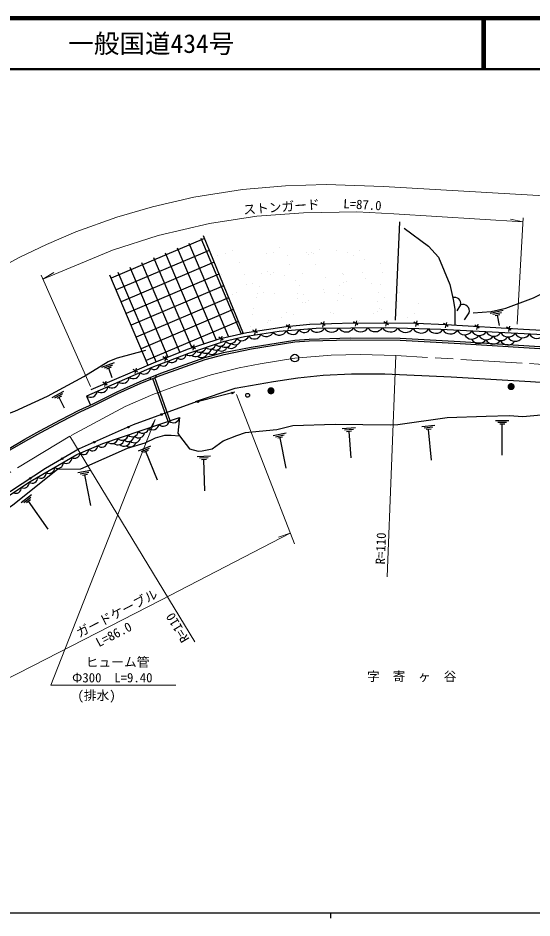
# Model space of a CAD drawing. Units: millimetres at full size, sheet at 1:1000; details may follow other scales. Extents: x 40000 to 680000, y 20000 to 380000.
# Drawn here: x 206899 to 307450, y 204000 to 380000 of the extents above; entities that cross this region are included whole.
import ezdxf
from ezdxf.enums import TextEntityAlignment as Align

# ---------------------------------------------------------------- set-up
doc = ezdxf.new("R2010")
doc.units = ezdxf.units.MM
doc.header["$LTSCALE"] = 1000
doc.linetypes.add('CHAIN', pattern=[18.5, 12, -1.5, 3.5, -1.5])
for name, color, linetype, lineweight in [('M-BGD', 7, 'Continuous', 25), ('M-BMK', 2, 'CHAIN', 13), ('M-BMK-SRVR', 3, 'Continuous', 25), ('M-STR-HTXT', 7, 'Continuous', 13), ('M-TTL', 2, 'Continuous', 140), ('M-TTL-BAND', 7, 'Continuous', 25), ('M-TTL-LINE', 7, 'Continuous', 50)]:
    doc.layers.add(name, color=color, linetype=linetype, lineweight=lineweight)
doc.layers.add('M-BMK-HTXT', color=7, linetype='Continuous')
doc.layers.add('M-TTL-TXT', color=7, linetype='Continuous')
doc.styles.add('ＭＳ ゴシック', font='')
doc.styles.get('ＭＳ ゴシック').set_extended_font_data('MS Gothic')

msp = doc.modelspace()

# ---------------------------------------------------------------- hatches: boundary and pattern name
at = {"layer": 'M-BGD'}
for points in [[(304064, 307919, 1), (302664, 307919, 0.41421), (303364, 307219, 0.41421)], [(257085, 307095, 1), (255685, 307095, 0.41421), (256385, 306395, 0.41421)]]:
    msp.add_hatch(color=256, dxfattribs=at).paths.add_polyline_path(points)

# ---------------------------------------------------------------- linework, layer by layer
for p, q in [((281515, 340115), (280658, 320916)), ((243358, 336867), (225125, 329127)), ((242645, 336917), (250586, 318208)), ((243125, 337440), (250926, 318285)), ((244301, 334551), (226099, 326825)), ((238014, 335031), (245651, 317039)), ((240330, 335974), (248108, 317649)), ((248943, 334462), (248943, 334462)), ((258021, 335083), (258022, 335083)), ((265910, 334790), (265910, 334790)), ((269125, 334569), (269125, 334569)), ((273798, 334498), (273798, 334498)), ((233383, 333145), (240877, 315489)), ((235698, 334088), (243264, 316264)), ((244642, 334052), (244642, 334052)), ((245915, 333525), (245915, 333525)), ((247568, 333938), (247568, 333938)), ((255471, 334006), (255471, 334006)), ((256831, 334169), (256831, 334169)), ((259598, 333518), (259598, 333518)), ((263374, 334073), (263374, 334073)), ((263693, 333722), (263693, 333722)), ((264358, 334068), (264358, 334068)), ((264719, 333877), (264720, 333877)), ((271277, 334140), (271277, 334141)), ((272608, 333585), (272608, 333585)), ((274622, 332769), (274622, 332769)), ((245244, 332236), (227074, 324523)), ((228752, 331258), (236220, 313665)), ((231067, 332202), (238535, 314608)), ((250139, 332253), (250139, 332253)), ((260100, 331852), (260100, 331852)), ((265095, 331719), (265095, 331719)), ((277879, 332049), (277879, 332049)), ((232347, 312066), (224888, 329685)), ((226436, 330315), (233904, 312722)), ((246187, 329920), (228048, 322220)), ((246678, 329926), (246678, 329926)), ((251238, 329878), (251238, 329878)), ((254581, 329993), (254581, 329993)), ((255635, 330453), (255635, 330454)), ((256295, 329871), (256295, 329871)), ((256960, 330217), (256960, 330217)), ((259126, 329585), (259126, 329585)), ((262484, 330060), (262484, 330060)), ((267014, 329293), (267015, 329293)), ((270387, 330128), (270387, 330128)), ((270591, 329919), (270591, 329919)), ((274286, 330179), (274286, 330179)), ((278290, 330195), (278290, 330195)), ((247130, 327604), (229023, 319918)), ((251510, 327904), (251510, 327904)), ((252702, 328001), (252703, 328001)), ((254049, 327591), (254049, 327591)), ((261132, 328654), (261132, 328654)), ((261952, 327659), (261952, 327659)), ((269855, 327726), (269855, 327726)), ((270481, 328198), (270481, 328198)), ((271146, 328544), (271146, 328544)), ((274903, 329000), (274903, 329000)), ((276088, 328120), (276088, 328120)), ((277757, 327793), (277757, 327793)), ((248897, 326020), (248897, 326020)), ((249562, 326366), (249562, 326366)), ((253708, 326053), (253708, 326054)), ((254842, 326298), (254842, 326298)), ((257007, 326104), (257007, 326104)), ((261611, 326121), (261611, 326121)), ((262730, 326005), (262730, 326005)), ((266628, 326855), (266628, 326855)), ((266888, 326328), (266888, 326328)), ((269514, 326188), (269514, 326188)), ((270618, 325713), (270619, 325713)), ((277417, 326256), (277417, 326256)), ((281584, 326320), (281584, 326320)), ((248073, 325289), (229997, 317616)), ((253652, 325385), (253652, 325385)), ((261540, 325092), (261540, 325092)), ((262503, 324305), (262503, 324305)), ((263083, 324347), (263083, 324347)), ((263748, 324693), (263748, 324693)), ((269428, 324800), (269428, 324800)), ((272125, 325055), (272125, 325055)), ((277316, 324507), (277317, 324507)), ((278507, 325420), (278507, 325421)), ((281074, 324655), (281074, 324655)), ((285205, 324215), (285205, 324215)), ((293491, 323935), (292749, 322740)), ((249016, 322973), (230972, 315314)), ((252976, 323254), (252976, 323254)), ((259490, 322477), (259490, 322477)), ((260721, 322108), (260721, 322108)), ((268000, 322505), (268000, 322506)), ((268624, 322176), (268624, 322176)), ((276527, 322243), (276527, 322243)), ((277268, 322674), (277268, 322674)), ((277621, 323256), (277621, 323256)), ((277934, 323020), (277934, 323020)), ((284430, 322310), (284430, 322310)), ((294254, 320948), (295162, 322349)), ((301818, 322778), (299286, 322198)), ((301460, 322373), (299784, 321989)), ((249959, 320658), (231946, 313012)), ((252818, 322041), (252818, 322041)), ((255685, 320496), (255685, 320496)), ((255947, 320800), (255947, 320800)), ((256350, 320842), (256350, 320842)), ((258473, 321455), (258473, 321455)), ((263835, 320508), (263835, 320508)), ((267012, 319851), (266118, 320418)), ((266710, 320636), (266464, 319573)), ((273395, 320023), (272500, 320589)), ((273092, 320808), (272846, 319745)), ((273496, 320706), (273496, 320706)), ((273676, 320804), (273676, 320804)), ((279370, 319992), (278476, 320559)), ((279067, 320778), (278822, 319714)), ((283118, 321456), (283118, 321456)), ((285235, 319963), (284340, 320529)), ((284932, 320748), (284686, 319685)), ((290729, 320482), (290484, 319419)), ((301175, 321985), (300211, 321764)), ((301088, 319884), (300693, 321874)), ((252092, 318626), (252092, 318626)), ((252286, 319639), (252286, 319639)), ((253725, 318411), (252830, 318977)), ((253422, 319196), (253176, 318133)), ((260264, 319361), (259369, 319928)), ((259961, 320147), (259715, 319084)), ((260189, 319706), (260189, 319706)), ((291032, 319697), (290138, 320263)), ((297132, 319338), (296238, 319905)), ((296829, 320123), (296584, 319060)), ((303373, 318971), (302479, 319538)), ((303070, 319757), (302825, 318693)), ((247051, 317026), (246156, 317592)), ((246748, 317811), (246502, 316748)), ((250902, 318342), (250589, 318209)), ((241631, 315305), (240736, 315871)), ((241328, 316090), (241082, 315027)), ((236142, 313168), (235248, 313734)), ((235839, 313953), (235594, 312890)), ((225680, 312563), (223250, 311645)), ((225381, 312113), (223772, 311505)), ((225150, 311689), (224225, 311340)), ((225309, 309633), (224688, 311514)), ((230336, 310728), (229441, 311294)), ((230033, 311513), (229787, 310450)), ((233822, 310133), (233958, 309790)), ((224367, 308198), (223473, 308764)), ((224064, 308983), (223819, 307920)), ((232713, 309691), (232849, 309349)), ((236307, 301113), (233281, 309520)), ((236686, 301242), (233653, 309669)), ((215809, 306972), (213527, 305730)), ((215574, 306485), (214064, 305663)), ((215404, 306034), (214535, 305561)), ((215983, 303706), (214969, 305797)), ((302924, 301211), (300327, 301205)), ((272918, 299873), (270330, 299656)), ((272507, 299522), (270794, 299379)), ((288454, 300309), (285869, 300062)), ((288047, 299954), (286336, 299790)), ((287714, 299605), (286729, 299511)), ((287799, 293505), (287221, 299558)), ((302486, 300895), (300766, 300891)), ((302121, 300579), (301132, 300577)), ((301641, 294497), (301627, 300578)), ((259342, 298785), (256792, 298287)), ((258971, 298392), (257284, 298062)), ((258673, 298012), (257703, 297823)), ((259355, 291950), (258188, 297918)), ((272169, 299178), (271184, 299096)), ((272104, 294017), (271676, 299137)), ((232836, 296298), (230438, 295299)), ((232552, 295839), (230965, 295177)), ((232336, 295407), (231423, 295027)), ((234218, 289604), (231880, 295217)), ((244551, 294300), (241955, 294213)), ((244123, 293970), (242404, 293913)), ((243768, 293643), (242780, 293610)), ((243477, 287550), (243274, 293627)), ((221136, 291522), (218586, 291023)), ((220765, 291129), (219078, 290798)), ((220467, 290749), (219496, 290559)), ((221149, 284687), (219982, 290654)), ((209569, 286777), (207509, 285194)), ((209413, 286259), (208049, 285212)), ((209315, 285787), (208531, 285185)), ((212821, 280015), (208923, 285486))]:
    msp.add_line(p, q, dxfattribs=at)
for points in [[(282456, 338883), (287214, 335355), (289137, 333239), (291356, 327899), (292060, 324936), (292338, 323063), (292338, 319877)], [(295909, 322336), (299472, 322622), (302332, 323245), (307770, 325301), (314505, 328704), (318056, 330204), (322209, 331382), (326861, 332214), (329739, 332729), (332672, 332881), (336247, 332305), (343020, 330716), (350728, 330946)], [(401558, 312420), (364815, 315176), (289608, 319076), (278807, 319433), (265211, 319287), (257985, 318717), (251204, 317660), (247063, 316655), (240270, 314409), (233078, 311647), (220269, 306080), (221076, 304306)], [(401561, 313125), (380617, 314775), (368417, 315642), (361320, 316028), (341170, 317123), (327436, 317935), (305809, 319085), (290585, 319980), (284787, 320246), (272434, 320308), (264001, 320058), (259376, 319601), (251690, 318458), (246212, 317220), (240001, 315204), (233315, 312481), (221134, 307254)], [(205192, 295840), (208230, 297630), (211196, 299289), (215214, 301416), (218868, 303302), (221593, 304541), (226294, 306919), (230811, 308933), (234809, 310526), (243428, 313578), (247132, 314567), (252483, 315658), (261035, 317030), (263857, 317223), (271886, 317441), (281682, 317376), (293424, 316736), (313163, 315471)], [(205386, 295526), (208413, 297310), (211372, 298965), (215384, 301089), (219029, 302970), (221753, 304209), (226453, 306586), (230954, 308594), (234939, 310181), (243538, 313225), (247217, 314208), (252549, 315295), (261077, 316663), (263874, 316855), (271889, 317072), (281671, 317007), (293403, 316368), (313140, 315103)], [(155968, 282457), (169194, 289528), (178009, 295004), (182659, 296805), (187573, 298163), (193448, 299196), (200964, 301196), (206277, 303116), (212684, 306021), (219780, 309903), (224530, 312820), (226389, 313519), (231884, 315023)], [(241633, 304984), (249376, 307625), (256894, 308945), (261618, 309645), (266615, 310150), (272122, 310406), (278667, 310441), (291655, 309836), (307124, 308935), (324328, 307792), (334572, 307111), (354308, 305929), (374280, 304722), (388222, 303634), (398143, 303014), (406284, 302637), (412591, 302319), (420663, 301428), (425893, 300708), (430218, 299853)], [(249313, 306805), (241208, 304750), (229429, 300409), (218842, 295732), (212258, 291924), (205428, 287405), (189293, 276772), (182731, 272895), (178410, 270913), (174489, 268593)], [(182897, 272309), (188058, 275319), (209265, 289335), (218390, 294630), (223511, 296763), (238512, 301862)], [(238512, 301862), (238170, 298794), (238476, 298312), (240481, 295730), (242163, 295321), (242914, 295375), (244896, 295717), (247056, 297287), (249740, 298356), (251408, 298915), (254046, 299229), (257553, 299546), (260670, 300324), (268953, 300583), (279757, 300432), (281235, 300480), (290868, 301872), (298495, 302121), (302968, 302266), (305639, 302095), (312088, 302676), (323656, 302692), (328217, 302315)], [(154777, 231523), (158128, 237813), (164137, 247155), (170093, 253983), (174126, 259944), (176017, 264782), (176216, 269615), (178654, 270756), (184086, 272745), (194003, 276926), (205873, 284795), (214647, 291792), (219192, 291828), (228291, 295873), (231755, 296914), (233808, 297922), (235609, 298438), (236893, 298427), (238476, 298312)]]:
    msp.add_lwpolyline(points, dxfattribs=at)
for centre, radius in [((248805, 306676), 150), ((251825, 306219), 368), ((242106, 304978), 150), ((234976, 302454), 150), ((228460, 299981), 150), ((221808, 297043), 150), ((215550, 293828), 150), ((209322, 289982), 150)]:
    msp.add_circle(centre, radius, dxfattribs=at)
for centre, radius, start, end in [((292312, 324170), 1202, 348.74375, 106.64156), ((293876, 322667), 1325, 346.0898, 106.86949), ((257985, 319622), 1629, 222.14575, 330.88614), ((260604, 319463), 1353, 207.94711, 341.0723), ((262924, 319777), 1283, 215.87647, 333.14294), ((265419, 320260), 1719, 218.21307, 326.22748), ((268256, 320291), 1719, 215.00541, 326.22748), ((271092, 320321), 1719, 215.00541, 326.22748), ((273929, 320352), 1719, 215.00541, 326.22748), ((276765, 320382), 1719, 215.00541, 326.22748), ((279717, 320408), 1812, 212.79348, 324.44754), ((282733, 320309), 1812, 211.76858, 324.44754), ((285748, 320209), 1812, 211.76858, 324.44754), ((288656, 320031), 1680, 211.43404, 324.46269), ((291483, 319885), 1680, 209.59914, 324.46269), ((294311, 319738), 1680, 209.59914, 324.46269), ((297138, 319591), 1680, 209.59914, 324.46269), ((299966, 319445), 1680, 209.59914, 324.46269), ((248472, 317688), 1320, 224.22118, 343.07311), ((249364, 317334), 1223, 231.70037, 344.87573), ((250724, 318297), 1402, 225.1276, 338.75604), ((253128, 318595), 1362, 216.2938, 341.4277), ((255474, 319142), 1440, 222.9174, 334.80409), ((295684, 318890), 1680, 209.59914, 324.46269), ((297058, 318042), 1680, 209.59914, 324.46269), ((298512, 318743), 1680, 209.59914, 324.46269), ((299886, 317896), 1680, 209.59914, 324.46269), ((301339, 318597), 1680, 209.59914, 324.46269), ((302713, 317749), 1680, 209.59914, 324.46269), ((302793, 319298), 1680, 209.59914, 324.46269), ((304167, 318450), 1680, 209.59914, 324.46269), ((305621, 319151), 1680, 209.59914, 324.46269), ((308448, 319005), 1680, 209.59914, 324.46269), ((242486, 315851), 1223, 231.70037, 344.87573), ((243628, 315650), 1223, 231.70037, 344.87573), ((244424, 316491), 1223, 231.70037, 344.87573), ((244769, 315448), 1223, 231.70037, 344.87573), ((245566, 316290), 1223, 231.70037, 339.41877), ((246419, 316942), 1121, 223.39624, 350.98667), ((246707, 316089), 1223, 231.70037, 339.41877), ((247468, 316820), 1223, 231.70037, 338.62887), ((248609, 316618), 1223, 231.70037, 338.62887), ((237048, 313636), 1028, 225.97751, 356.0524), ((238788, 314305), 1028, 225.97751, 356.0524), ((240548, 315210), 1223, 233.01767, 344.87573), ((241690, 315009), 1223, 231.70037, 344.87573), ((242831, 314808), 1223, 231.70037, 344.87573), ((231562, 311675), 1303, 232.42605, 354.55419), ((233566, 312302), 1031, 226.73535, 355.92875), ((235309, 312968), 1028, 225.97751, 356.0524), ((229470, 310766), 1303, 232.42605, 354.55419), ((225286, 308948), 1303, 232.42605, 354.55419), ((227378, 309857), 1303, 232.42605, 354.55419), ((221102, 307129), 1303, 232.42605, 354.55419), ((223194, 308038), 1303, 232.42605, 354.55419), ((235306, 301388), 1212, 227.51968, 350.02877), ((237318, 302072), 1212, 227.51968, 350.02877), ((231282, 300020), 1212, 227.51968, 350.02877), ((233294, 300704), 1212, 227.51968, 350.02877), ((225247, 297969), 1212, 227.51968, 350.02877), ((226455, 297715), 1212, 227.51968, 350.02877), ((227259, 298652), 1212, 227.51968, 350.02877), ((228467, 298399), 1212, 227.51968, 350.02877), ((229270, 299336), 1212, 227.51968, 350.02877), ((229675, 298145), 1212, 227.51968, 350.02877), ((230479, 299083), 1212, 227.51968, 350.02877), ((221459, 296378), 1025, 227.65553, 357.57476), ((223235, 297285), 1212, 231.62988, 350.02877), ((227663, 297461), 1212, 227.51968, 350.02877), ((228741, 297593), 1452, 241.75388, 335.79458), ((216363, 293951), 1057, 234.12576, 6.12446), ((217976, 294988), 1081, 238.71635, 355.69337), ((219744, 295664), 1025, 227.65553, 357.57476), ((214693, 292982), 1057, 234.12576, 6.12446), ((211352, 291043), 1057, 234.12576, 6.12446), ((213023, 292012), 1057, 234.12576, 6.12446), ((208012, 289141), 1065, 243.24417, 3.67991), ((209682, 290074), 1057, 234.91655, 6.12446), ((206470, 288121), 1065, 243.24417, 3.67991)]:
    msp.add_arc(centre, radius, start, end, dxfattribs=at)
at = {"layer": 'M-BMK'}
msp.add_lwpolyline([(360891, 309142), (280799, 314006), (273892, 314174), (268177, 314060), (261053, 313493), (254245, 312369), (250152, 311583), (244688, 310188), (238223, 308214), (233267, 306366), (227871, 304040), (217054, 298254), (180282, 275879)], dxfattribs=at)
at = {"layer": 'M-BMK-SRVR'}
msp.add_circle((261053, 313493), 750, dxfattribs=at)
at = {"layer": 'M-STR-HTXT'}
for p, q in [((305678, 340167), (303272, 340655)), ((305721, 340937), (304553, 320139)), ((211454, 329683), (221104, 307936)), ((211779, 328950), (213891, 330203)), ((279112, 270686), (280799, 314006)), ((260992, 277162), (249671, 306358)), ((233737, 301462), (232531, 299323)), ((241518, 257976), (217054, 298254)), ((260170, 279281), (257854, 278468))]:
    msp.add_line(p, q, dxfattribs=at)
for points in [[(88222, 312202), (111122, 304164), (118934, 302535), (128513, 301594), (132977, 301544), (138189, 301819), (145013, 302645), (151758, 304125), (160938, 307022), (166501, 309517), (172754, 312807), (202049, 330441), (207251, 333215), (212482, 335677), (218242, 338165), (226226, 341038), (233228, 343054), (241301, 344989), (250830, 346449), (259235, 347180), (267178, 347444), (278392, 347046), (318808, 344671)], [(305678, 340167), (280391, 341696), (273195, 342111), (262719, 341922), (253614, 341241), (244361, 339827), (234292, 337435), (225371, 334627), (211779, 328950)], [(233737, 301462), (213347, 249520), (237799, 249539)], [(260170, 279281), (234842, 266180), (209808, 253324), (187918, 242197)]]:
    msp.add_lwpolyline(points, dxfattribs=at)
at = {"layer": 'M-TTL'}
msp.add_line((680000, 380000), (40000, 380000), dxfattribs=at)
at = {"layer": 'M-TTL-BAND'}
for p, q in [((40000, 205000), (579000, 205000)), ((268000, 205000), (268000, 204000))]:
    msp.add_line(p, q, dxfattribs=at)
at = {"layer": 'M-TTL-LINE'}
for p, q in [((297750, 380000), (297750, 370000)), ((298250, 380000), (298250, 370000)), ((40000, 370000), (680000, 370000))]:
    msp.add_line(p, q, dxfattribs=at)

# ---------------------------------------------------------------- texts
at = {"layer": 'M-BMK-HTXT', "style": 'ＭＳ ゴシック'}
msp.add_text('字\u3000寄\u3000ヶ\u3000谷', height=1833, dxfattribs=at).set_placement((275171, 249785), align=Align.BOTTOM_LEFT)
at = {"layer": 'M-STR-HTXT', "style": 'ＭＳ ゴシック'}
for s, rotation, p in [('ストンガード', 4.273, (251070, 341051)), ('L=87.0', 356.705, (270464, 342268)), ('R=110', 87.769, (279206, 273103)), ('ガードケーブル', 27.184, (219117, 258297)), ('R=110', 121.274, (240984, 258856)), ('L=86.0', 27.184, (222974, 256443)), ('ヒューム管', 0.045, (220122, 252587)), ('Φ300\u3000L=9.40', 0.045, (217486, 249523)), ('(排水)', 0.045, (218526, 246056))]:
    msp.add_text(s, height=1833, rotation=rotation, dxfattribs=at).set_placement(p, align=Align.BOTTOM_LEFT)
at = {"layer": 'M-TTL-TXT', "style": 'ＭＳ ゴシック'}
msp.add_text('一般国道434号', height=3666, dxfattribs=at).set_placement((216734, 375000), align=Align.MIDDLE_LEFT)

doc.saveas('drawing.dxf')
